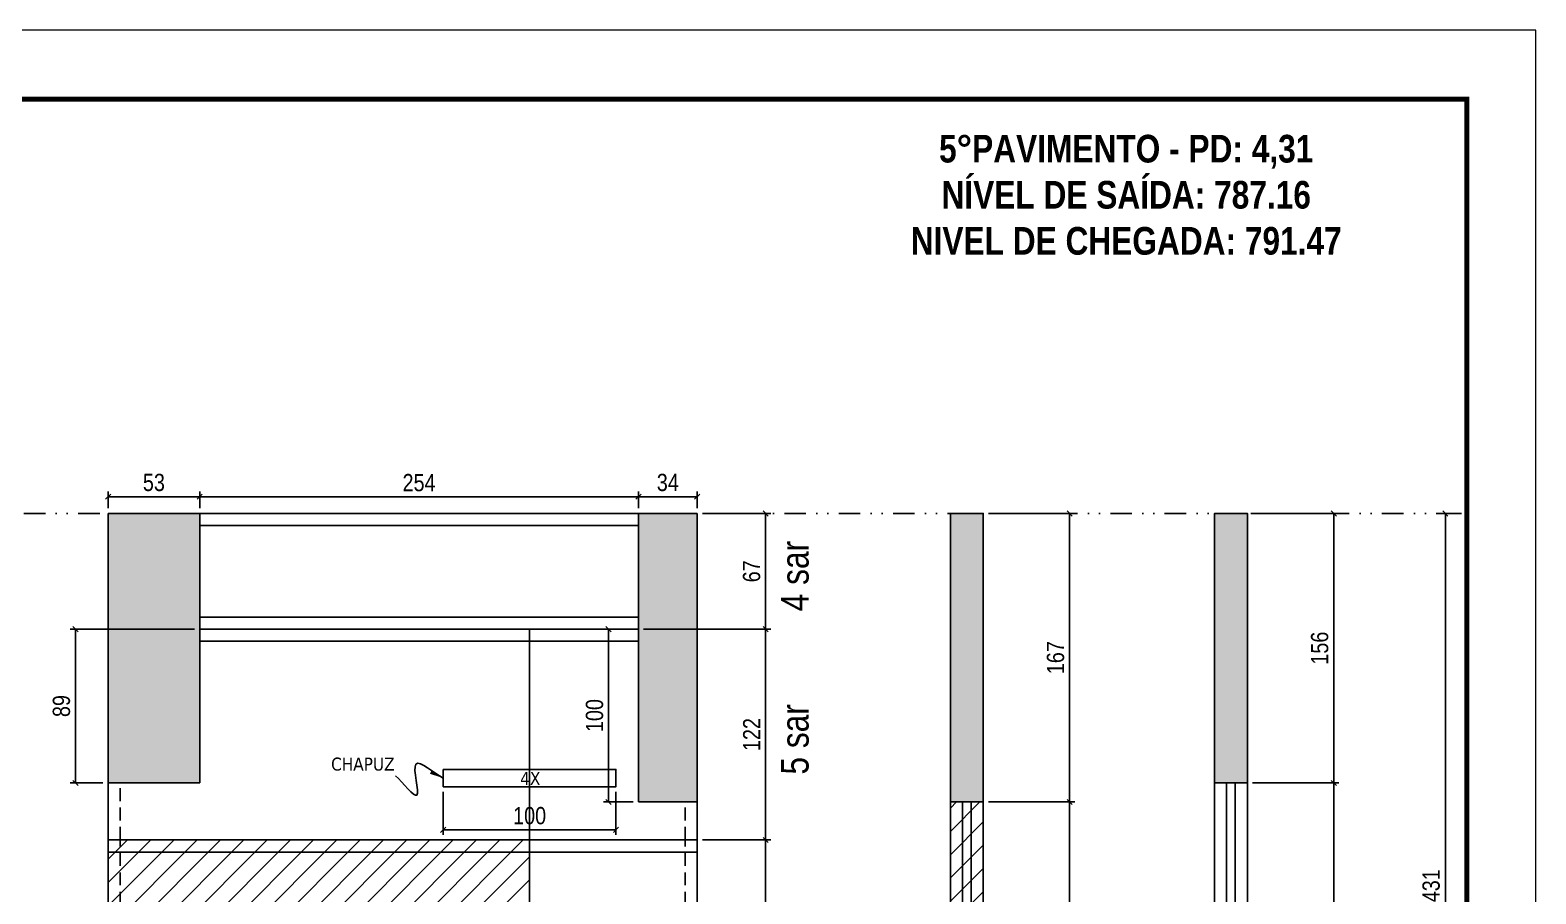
# Model space of a CAD drawing. Extents: x 14400 to 27878, y -21631 to 6985.
# Drawn here: x 16625 to 17497, y 742 to 1242 of the extents above; entities that cross this region are included whole.
import ezdxf

# ---------------------------------------------------------------- set-up
doc = ezdxf.new("R2010")
doc.units = 0
for name, pattern in [('DASHED', [0.75, 0.5, -0.25]), ('DIVIDE2', [0.625, 0.25, -0.125, 0, -0.125, 0, -0.125]), ('HIDDEN', [0.375, 0.25, -0.125])]:
    doc.linetypes.add(name, pattern=pattern)
for name, color, linetype in [('COTA', 241, 'Continuous'), ('NOMENCLATURA', 7, 'Continuous'), ('Nível', 160, 'Continuous'), ('Painéis', 200, 'Continuous'), ('SARR_2.2x10', 60, 'Continuous'), ('SARR_2.2x7', 40, 'Continuous'), ('Sarrafo de Pressão', 42, 'HIDDEN'), ('texto', 7, 'Continuous')]:
    doc.layers.add(name, color=color, linetype=linetype)
for name, color, linetype, lineweight in [('Folhas', 255, 'Continuous', 9), ('Hachura', 251, 'Continuous', 9), ('SARRAFO DE PRESSAO', 251, 'DASHED', 9)]:
    doc.layers.add(name, color=color, linetype=linetype, lineweight=lineweight)
doc.styles.add('ARIAL_NARROW', font='ARIALN.TTF', dxfattribs={"height": 0.2})
doc.styles.add('COTA TECNICA', font='techl___.ttf', dxfattribs={"height": 10})
doc.styles.add('ROMANC', font='techb___.ttf', dxfattribs={"height": 2.5})
doc.styles.get("Standard").update_dxf_attribs({"font": 'arial.ttf'})
doc.dimstyles.new('PAINEL', dxfattribs={"dimtxt": 10, "dimasz": 3, "dimexe": 3, "dimexo": 3, "dimgap": 3, "dimtad": 1, "dimdec": 1, "dimzin": 12, "dimdsep": 46, "dimtxsty": 'COTA TECNICA', "dimblk1": 'OBLIQUE', "dimblk2": 'OBLIQUE', "dimsah": 1, "dimcen": 0.9, "dimclrd": 4, "dimclre": 4, "dimclrt": 240, "dimadec": 1, "dimazin": 3, "dimtfac": 1, "dimtdec": 1, "dimtmove": 0, "dimatfit": 3, "dimfxl": 1, "dimtolj": 1, "dimtzin": 12, "dimarcsym": 0})
doc.dimstyles.get("Standard").update_dxf_attribs({"dimtxt": 0.18, "dimasz": 0.18, "dimexe": 0.18, "dimexo": 0.0625, "dimgap": 0.09, "dimtad": 0, "dimtih": 1, "dimtoh": 1, "dimdec": 4, "dimzin": 0, "dimdsep": 46, "dimtxsty": 'Standard', "dimcen": 0.09, "dimadec": 0, "dimazin": 0, "dimtfac": 1, "dimtdec": 4, "dimtofl": 0, "dimtmove": 0, "dimatfit": 3, "dimfxl": 1, "dimtolj": 1, "dimtzin": 0, "dimarcsym": 0})

# ---------------------------------------------------------------- blocks, each defined once
blk = doc.blocks.new('9999999999')
at = {"layer": 'Folhas'}
blk.add_lwpolyline([(98138.98, 34190.21), (99623.98, 34190.21), (99623.98, 35240.21), (98138.98, 35240.21)], close=True, dxfattribs=at)
at = {"layer": 'Folhas', "color": 30, "const_width": 3}
blk.add_lwpolyline([(98213.98, 34230.21), (99583.98, 34230.21), (99583.98, 35200.21), (98213.98, 35200.21)], close=True, dxfattribs=at)
blk = doc.blocks.new('_Oblique')
at = {"color": 0, "linetype": 'ByBlock', "lineweight": -2}
blk.add_line((-0.5, -0.5), (0.5, 0.5), dxfattribs=at)
blk = doc.blocks.new('*D1536')
at = {"layer": 'COTA', "color": 4, "lineweight": -2, "transparency": 16777216}
for p, q in [((17180.05, 962.13), (17230.04, 962.13)), ((17227.04, 795.13), (17227.04, 962.13)), ((17180.05, 795.13), (17230.04, 795.13))]:
    blk.add_line(p, q, dxfattribs=at)
at = {"layer": 'Defpoints', "color": 0, "transparency": 16777216}
for p in [(17177.05, 962.13), (17227.04, 962.13), (17177.05, 795.13)]:
    blk.add_point(p, dxfattribs=at)
at = {"layer": 'COTA', "color": 4, "lineweight": -2, "transparency": 16777216, "xscale": 3, "yscale": 3, "zscale": 3}
for p, rotation in [((17227.04, 962.13), 90), ((17227.04, 795.13), 270)]:
    blk.add_blockref('_Oblique', p, dxfattribs=dict(at, rotation=rotation))
at = {"layer": 'COTA', "color": 240, "transparency": 16777216, "insert": (17218.93, 878.63), "char_height": 10, "attachment_point": 5, "rotation": 90, "style": 'COTA TECNICA'}
blk.add_mtext('\\A1;167', dxfattribs=at)
blk = doc.blocks.new('*D1540')
at = {"layer": 'COTA', "color": 4, "lineweight": -2, "transparency": 16777216}
for p, q in [((17332.96, 962.13), (17382.95, 962.13)), ((17379.95, 806.13), (17379.95, 962.13)), ((17332.96, 806.13), (17382.95, 806.13))]:
    blk.add_line(p, q, dxfattribs=at)
at = {"layer": 'Defpoints', "color": 0, "transparency": 16777216}
for p in [(17329.96, 962.13), (17379.95, 962.13), (17329.96, 806.13)]:
    blk.add_point(p, dxfattribs=at)
at = {"layer": 'COTA', "color": 4, "lineweight": -2, "transparency": 16777216, "xscale": 3, "yscale": 3, "zscale": 3}
for p, rotation in [((17379.95, 962.13), 90), ((17379.95, 806.13), 270)]:
    blk.add_blockref('_Oblique', p, dxfattribs=dict(at, rotation=rotation))
at = {"layer": 'COTA', "color": 240, "transparency": 16777216, "insert": (17371.84, 884.13), "char_height": 10, "attachment_point": 5, "rotation": 90, "style": 'COTA TECNICA'}
blk.add_mtext('\\A1;156', dxfattribs=at)
blk = doc.blocks.new('*D1567')
at = {"layer": 'COTA', "color": 4, "lineweight": -2, "transparency": 16777216}
for p, q in [((17014.44, 773.13), (17054.08, 773.13)), ((17051.08, 655.13), (17051.08, 773.13)), ((17014.44, 655.13), (17054.08, 655.13))]:
    blk.add_line(p, q, dxfattribs=at)
at = {"layer": 'Defpoints', "color": 0, "transparency": 16777216}
for p in [(17011.44, 773.13), (17051.08, 773.13), (17011.44, 655.13)]:
    blk.add_point(p, dxfattribs=at)
at = {"layer": 'COTA', "color": 4, "lineweight": -2, "transparency": 16777216, "xscale": 3, "yscale": 3, "zscale": 3}
for p, rotation in [((17051.08, 773.13), 90), ((17051.08, 655.13), 270)]:
    blk.add_blockref('_Oblique', p, dxfattribs=dict(at, rotation=rotation))
at = {"layer": 'COTA', "color": 240, "transparency": 16777216, "insert": (17042.99, 714.13), "char_height": 10, "attachment_point": 5, "rotation": 90, "style": 'COTA TECNICA'}
blk.add_mtext('\\A1;118', dxfattribs=at)
blk = doc.blocks.new('*D1569')
at = {"layer": 'COTA', "color": 4, "lineweight": -2, "transparency": 16777216}
for p, q in [((17180.05, 795.13), (17230.04, 795.13)), ((17227.04, 795.13), (17227.04, 647.13)), ((17180.05, 647.13), (17230.04, 647.13))]:
    blk.add_line(p, q, dxfattribs=at)
at = {"layer": 'Defpoints', "color": 0, "transparency": 16777216}
for p in [(17177.05, 795.13), (17177.05, 647.13), (17227.04, 647.13)]:
    blk.add_point(p, dxfattribs=at)
at = {"layer": 'COTA', "color": 4, "lineweight": -2, "transparency": 16777216, "xscale": 3, "yscale": 3, "zscale": 3}
for p, rotation in [((17227.04, 795.13), 90), ((17227.04, 647.13), 270)]:
    blk.add_blockref('_Oblique', p, dxfattribs=dict(at, rotation=rotation))
at = {"layer": 'COTA', "color": 240, "transparency": 16777216, "insert": (17218.94, 721.13), "char_height": 10, "attachment_point": 5, "rotation": 90, "style": 'COTA TECNICA'}
blk.add_mtext('\\A1;148', dxfattribs=at)
blk = doc.blocks.new('*D1570')
at = {"layer": 'COTA', "color": 4, "lineweight": -2, "transparency": 16777216}
for p, q in [((17332.96, 806.13), (17382.95, 806.13)), ((17379.95, 806.13), (17379.95, 647.13)), ((17332.96, 647.13), (17382.95, 647.13))]:
    blk.add_line(p, q, dxfattribs=at)
at = {"layer": 'Defpoints', "color": 0, "transparency": 16777216}
for p in [(17329.96, 806.13), (17329.96, 647.13), (17379.95, 647.13)]:
    blk.add_point(p, dxfattribs=at)
at = {"layer": 'COTA', "color": 4, "lineweight": -2, "transparency": 16777216, "xscale": 3, "yscale": 3, "zscale": 3}
for p, rotation in [((17379.95, 806.13), 90), ((17379.95, 647.13), 270)]:
    blk.add_blockref('_Oblique', p, dxfattribs=dict(at, rotation=rotation))
at = {"layer": 'COTA', "color": 240, "transparency": 16777216, "insert": (17371.81, 726.63), "char_height": 10, "attachment_point": 5, "rotation": 90, "style": 'COTA TECNICA'}
blk.add_mtext('\\A1;159', dxfattribs=at)
blk = doc.blocks.new('*D3947')
at = {"layer": 'COTA', "color": 4, "lineweight": -2, "transparency": 16777216}
for p, q in [((17453.97, 962.13), (17441.59, 962.13)), ((17444.59, 531.13), (17444.59, 962.13)), ((17453.97, 531.13), (17441.59, 531.13))]:
    blk.add_line(p, q, dxfattribs=at)
at = {"layer": 'Defpoints', "color": 0, "transparency": 16777216}
for p in [(17444.59, 962.13), (17456.97, 962.13), (17456.97, 531.13)]:
    blk.add_point(p, dxfattribs=at)
at = {"layer": 'COTA', "color": 4, "lineweight": -2, "transparency": 16777216, "xscale": 3, "yscale": 3, "zscale": 3}
for p, rotation in [((17444.59, 962.13), 90), ((17444.59, 531.13), 270)]:
    blk.add_blockref('_Oblique', p, dxfattribs=dict(at, rotation=rotation))
at = {"layer": 'COTA', "color": 240, "transparency": 16777216, "insert": (17436.37, 746.63), "char_height": 10, "attachment_point": 5, "rotation": 90, "style": 'COTA TECNICA'}
blk.add_mtext('\\A1;431', dxfattribs=at)
blk = doc.blocks.new('*D3956')
at = {"layer": 'COTA', "color": 4, "lineweight": -2, "transparency": 16777216}
for p, q in [((16980.44, 895.13), (17054.08, 895.13)), ((17051.08, 773.13), (17051.08, 895.13)), ((17014.44, 773.13), (17054.08, 773.13))]:
    blk.add_line(p, q, dxfattribs=at)
at = {"layer": 'Defpoints', "color": 0, "transparency": 16777216}
for p in [(16977.44, 895.13), (17051.08, 895.13), (17011.44, 773.13)]:
    blk.add_point(p, dxfattribs=at)
at = {"layer": 'COTA', "color": 4, "lineweight": -2, "transparency": 16777216, "xscale": 3, "yscale": 3, "zscale": 3}
for p, rotation in [((17051.08, 895.13), 90), ((17051.08, 773.13), 270)]:
    blk.add_blockref('_Oblique', p, dxfattribs=dict(at, rotation=rotation))
at = {"layer": 'COTA', "color": 240, "transparency": 16777216, "insert": (17043.02, 834.13), "char_height": 10, "attachment_point": 5, "rotation": 90, "style": 'COTA TECNICA'}
blk.add_mtext('\\A1;122', dxfattribs=at)
blk = doc.blocks.new('*D3957')
at = {"layer": 'COTA', "color": 4, "lineweight": -2, "transparency": 16777216}
for p, q in [((17014.44, 962.13), (17054.08, 962.13)), ((17051.08, 895.13), (17051.08, 962.13)), ((16980.44, 895.13), (17054.08, 895.13))]:
    blk.add_line(p, q, dxfattribs=at)
at = {"layer": 'Defpoints', "color": 0, "transparency": 16777216}
for p in [(17011.44, 962.13), (17051.08, 962.13), (16977.44, 895.13)]:
    blk.add_point(p, dxfattribs=at)
at = {"layer": 'COTA', "color": 4, "lineweight": -2, "transparency": 16777216, "xscale": 3, "yscale": 3, "zscale": 3}
for p, rotation in [((17051.08, 962.13), 90), ((17051.08, 895.13), 270)]:
    blk.add_blockref('_Oblique', p, dxfattribs=dict(at, rotation=rotation))
at = {"layer": 'COTA', "color": 240, "transparency": 16777216, "insert": (17042.98, 928.63), "char_height": 10, "attachment_point": 5, "rotation": 90, "style": 'COTA TECNICA'}
blk.add_mtext('\\A1;67', dxfattribs=at)
blk = doc.blocks.new('*D3958')
at = {"layer": 'COTA', "color": 4, "lineweight": -2, "transparency": 16777216}
for p, q in [((16670.44, 965.13), (16670.44, 974.78)), ((16723.44, 971.78), (16670.44, 971.78)), ((16723.44, 965.13), (16723.44, 974.78))]:
    blk.add_line(p, q, dxfattribs=at)
at = {"layer": 'Defpoints', "color": 0, "transparency": 16777216}
for p in [(16670.44, 971.78), (16670.44, 962.13), (16723.44, 962.13)]:
    blk.add_point(p, dxfattribs=at)
at = {"layer": 'COTA', "color": 4, "lineweight": -2, "transparency": 16777216, "xscale": 3, "yscale": 3, "zscale": 3, "rotation": 180}
blk.add_blockref('_Oblique', (16670.44, 971.78), dxfattribs=at)
at = {"layer": 'COTA', "color": 4, "lineweight": -2, "transparency": 16777216, "xscale": 3, "yscale": 3, "zscale": 3}
blk.add_blockref('_Oblique', (16723.44, 971.78), dxfattribs=at)
at = {"layer": 'COTA', "color": 240, "transparency": 16777216, "insert": (16696.94, 980), "char_height": 10, "attachment_point": 5, "style": 'COTA TECNICA'}
blk.add_mtext('\\A1;53', dxfattribs=at)
blk = doc.blocks.new('*D3959')
at = {"layer": 'COTA', "color": 4, "lineweight": -2, "transparency": 16777216}
for p, q in [((16723.44, 965.13), (16723.44, 974.78)), ((16723.44, 971.78), (16977.44, 971.78)), ((16977.44, 965.13), (16977.44, 974.78))]:
    blk.add_line(p, q, dxfattribs=at)
at = {"layer": 'Defpoints', "color": 0, "transparency": 16777216}
for p in [(16977.44, 971.78), (16723.44, 962.13), (16977.44, 962.13)]:
    blk.add_point(p, dxfattribs=at)
at = {"layer": 'COTA', "color": 4, "lineweight": -2, "transparency": 16777216, "xscale": 3, "yscale": 3, "zscale": 3, "rotation": 180}
blk.add_blockref('_Oblique', (16723.44, 971.78), dxfattribs=at)
at = {"layer": 'COTA', "color": 4, "lineweight": -2, "transparency": 16777216, "xscale": 3, "yscale": 3, "zscale": 3}
blk.add_blockref('_Oblique', (16977.44, 971.78), dxfattribs=at)
at = {"layer": 'COTA', "color": 240, "transparency": 16777216, "insert": (16850.44, 979.89), "char_height": 10, "attachment_point": 5, "style": 'COTA TECNICA'}
blk.add_mtext('\\A1;254', dxfattribs=at)
blk = doc.blocks.new('*D3960')
at = {"layer": 'COTA', "color": 4, "lineweight": -2, "transparency": 16777216}
for p, q in [((16977.44, 965.13), (16977.44, 974.78)), ((17011.44, 971.78), (16977.44, 971.78)), ((17011.44, 965.13), (17011.44, 974.78))]:
    blk.add_line(p, q, dxfattribs=at)
at = {"layer": 'Defpoints', "color": 0, "transparency": 16777216}
for p in [(16977.44, 971.78), (16977.44, 962.13), (17011.44, 962.13)]:
    blk.add_point(p, dxfattribs=at)
at = {"layer": 'COTA', "color": 4, "lineweight": -2, "transparency": 16777216, "xscale": 3, "yscale": 3, "zscale": 3, "rotation": 180}
blk.add_blockref('_Oblique', (16977.44, 971.78), dxfattribs=at)
at = {"layer": 'COTA', "color": 4, "lineweight": -2, "transparency": 16777216, "xscale": 3, "yscale": 3, "zscale": 3}
blk.add_blockref('_Oblique', (17011.44, 971.78), dxfattribs=at)
at = {"layer": 'COTA', "color": 240, "transparency": 16777216, "insert": (16994.44, 980), "char_height": 10, "attachment_point": 5, "style": 'COTA TECNICA'}
blk.add_mtext('\\A1;34', dxfattribs=at)
blk = doc.blocks.new('*D3961')
at = {"layer": 'COTA', "color": 4, "lineweight": -2, "transparency": 16777216}
for p, q in [((16720.44, 895.13), (16648.54, 895.13)), ((16651.54, 806.13), (16651.54, 895.13)), ((16667.44, 806.13), (16648.54, 806.13))]:
    blk.add_line(p, q, dxfattribs=at)
at = {"layer": 'Defpoints', "color": 0, "transparency": 16777216}
for p in [(16651.54, 895.13), (16723.44, 895.13), (16670.44, 806.13)]:
    blk.add_point(p, dxfattribs=at)
at = {"layer": 'COTA', "color": 4, "lineweight": -2, "transparency": 16777216, "xscale": 3, "yscale": 3, "zscale": 3}
for p, rotation in [((16651.54, 895.13), 90), ((16651.54, 806.13), 270)]:
    blk.add_blockref('_Oblique', p, dxfattribs=dict(at, rotation=rotation))
at = {"layer": 'COTA', "color": 240, "transparency": 16777216, "insert": (16643.44, 850.63), "char_height": 10, "attachment_point": 5, "rotation": 90, "style": 'COTA TECNICA'}
blk.add_mtext('\\A1;89', dxfattribs=at)
blk = doc.blocks.new('*D3962')
at = {"layer": 'COTA', "color": 4, "lineweight": -2, "transparency": 16777216}
for p, q in [((16974.44, 895.13), (16957.16, 895.13)), ((16960.16, 795.13), (16960.16, 895.13)), ((16974.44, 795.13), (16957.16, 795.13))]:
    blk.add_line(p, q, dxfattribs=at)
at = {"layer": 'Defpoints', "color": 0, "transparency": 16777216}
for p in [(16960.16, 895.13), (16977.44, 895.13), (16977.44, 795.13)]:
    blk.add_point(p, dxfattribs=at)
at = {"layer": 'COTA', "color": 4, "lineweight": -2, "transparency": 16777216, "xscale": 3, "yscale": 3, "zscale": 3}
for p, rotation in [((16960.16, 895.13), 90), ((16960.16, 795.13), 270)]:
    blk.add_blockref('_Oblique', p, dxfattribs=dict(at, rotation=rotation))
at = {"layer": 'COTA', "color": 240, "transparency": 16777216, "insert": (16952.06, 845.13), "char_height": 10, "attachment_point": 5, "rotation": 90, "style": 'COTA TECNICA'}
blk.add_mtext('\\A1;100', dxfattribs=at)
blk = doc.blocks.new('*D3963')
at = {"layer": 'COTA', "color": 4, "linetype": 'ByBlock', "lineweight": -2, "transparency": 16777216}
for p, q in [((16864.44, 800.96), (16864.44, 776.03)), ((16964.44, 800.96), (16964.44, 776.03)), ((16964.44, 779.03), (16864.44, 779.03))]:
    blk.add_line(p, q, dxfattribs=at)
at = {"layer": 'Defpoints', "color": 0, "linetype": 'ByBlock', "transparency": 16777216}
for p in [(16864.44, 803.96), (16964.44, 803.96), (16864.44, 779.03)]:
    blk.add_point(p, dxfattribs=at)
at = {"layer": 'COTA', "color": 4, "linetype": 'ByBlock', "lineweight": -2, "transparency": 16777216, "xscale": 3, "yscale": 3, "zscale": 3, "rotation": 180}
blk.add_blockref('_Oblique', (16864.44, 779.03), dxfattribs=at)
at = {"layer": 'COTA', "color": 4, "linetype": 'ByBlock', "lineweight": -2, "transparency": 16777216, "xscale": 3, "yscale": 3, "zscale": 3}
blk.add_blockref('_Oblique', (16964.44, 779.03), dxfattribs=at)
at = {"layer": 'COTA', "color": 240, "linetype": 'ByBlock', "transparency": 16777216, "insert": (16914.44, 787.14), "char_height": 10, "attachment_point": 5, "style": 'COTA TECNICA'}
blk.add_mtext('\\A1;100', dxfattribs=at)

msp = doc.modelspace()

# ---------------------------------------------------------------- hatches: boundary and pattern name
at = {"layer": 'COTA'}
h = msp.add_hatch(dxfattribs=at)
h.set_pattern_fill('AR-CONC', color=256, scale=0.03)
h.paths.add_polyline_path([(16670.44, 806.13), (16723.44, 806.13), (16723.44, 962.13), (16670.44, 962.13)])
h = msp.add_hatch(dxfattribs=at)
h.set_pattern_fill('AR-CONC', color=256, scale=0.03)
h.set_pattern_definition([(50, (10, 0), (5.4655401, -0.4781726), [0.5715, -6.2865]), (355, (10, 0), (-1.0573026, 5.7317054), [0.4572, -5.0292175]), (100.451445, (10.4555, -0.04), (4.4082374, 5.2535326), [0.4857003, -5.3427073]), (46.1842, (10, 1.524), (8.1323712, -1.2612698), [0.85725, -9.42975]), (96.63556, (10.678, 1.419), (7.122124, 7.4227837), [0.7285507, -8.0140682]), (351.18415, (10, 1.524), (7.122124, 7.4227837), [0.685799, -7.543792]), (21, (10.762, 1.143), (4.5484317, -3.067956), [0.5715, -6.2865]), (326, (10.762, 1.143), (1.8540609, 5.525639), [0.4572, -5.0292]), (71.451445, (11.141, 0.8873), (6.4024926, 2.457683), [0.4857003, -5.3426981]), (37.5, (10, 0), (0.0926581, 2.53665117), [0, -4.96824, 0, -5.1054, 0, -5.04825]), (7.5, (10, 0), (2.00458988, 3.00541724), [0, -2.91084, 0, -4.85394, 0, -1.92405]), (327.5, (8.3007, 0), (4.06771786, -0.17186232), [0, -1.905, 0, -5.9436, 0, -7.8867]), (317.5, (7.5387, 0), (4.44387544, 0.7627947), [0, -2.4765, 0, -3.94716, 0, -5.6007])])
h.paths.add_polyline_path([(16977.44, 795.13), (17011.44, 795.13), (17011.44, 962.13), (16977.44, 962.13)])
h = msp.add_hatch(dxfattribs=at)
h.set_pattern_fill('AR-CONC', color=256, scale=0.03)
h.set_pattern_definition([(50, (-3183.5, 251), (5.4655401, -0.4781726), [0.5715, -6.2865]), (355, (-3183.5, 251), (-1.0573026, 5.7317054), [0.4572, -5.0292175]), (100.451445, (-3183.0445, 250.96), (4.4082374, 5.2535326), [0.4857003, -5.3427073]), (46.1842, (-3183.5, 252.524), (8.1323712, -1.2612698), [0.85725, -9.42975]), (96.635558, (-3182.822, 252.419), (7.122124, 7.4227837), [0.7285507, -8.0140682]), (351.18415, (-3183.5, 252.524), (7.122124, 7.4227837), [0.685799, -7.543792]), (21, (-3182.738, 252.143), (4.5484317, -3.0679559), [0.5715, -6.2865]), (326, (-3182.738, 252.143), (1.8540609, 5.525639), [0.4572, -5.0292]), (71.451445, (-3182.359, 251.8873), (6.4024926, 2.457683), [0.4857003, -5.3426981]), (37.5, (-3183.5, 251), (0.0926581, 2.53665117), [0, -4.96824, 0, -5.1054, 0, -5.04825]), (7.5, (-3183.5, 251), (2.00458988, 3.00541724), [0, -2.91084, 0, -4.85394, 0, -1.92405]), (327.5, (-3185.1993, 251), (4.06771786, -0.17186232), [0, -1.905, 0, -5.9436, 0, -7.8867]), (317.5, (-3185.9613, 251), (4.44387544, 0.7627947), [0, -2.4765, 0, -3.94716, 0, -5.6007])])
h.paths.add_polyline_path([(17177.05, 962.13), (17158.05, 962.13), (17158.05, 795.13), (17177.05, 795.13)])
h = msp.add_hatch(dxfattribs=at)
h.set_pattern_fill('AR-CONC', color=256, scale=0.03)
h.set_pattern_definition([(50, (-3030.584, 251), (5.4655401, -0.4781726), [0.5715, -6.2865]), (355, (-3030.584, 251), (-1.0573026, 5.7317054), [0.4572, -5.0292175]), (100.451445, (-3030.1285, 250.96), (4.4082374, 5.2535326), [0.4857003, -5.3427073]), (46.1842, (-3030.584, 252.524), (8.1323712, -1.2612698), [0.85725, -9.42975]), (96.635558, (-3029.906, 252.419), (7.122124, 7.4227837), [0.7285507, -8.0140682]), (351.18415, (-3030.584, 252.524), (7.122124, 7.4227837), [0.685799, -7.543792]), (21, (-3029.822, 252.143), (4.5484317, -3.0679559), [0.5715, -6.2865]), (326, (-3029.822, 252.143), (1.8540609, 5.525639), [0.4572, -5.0292]), (71.451445, (-3029.443, 251.8873), (6.4024926, 2.457683), [0.4857003, -5.3426981]), (37.5, (-3030.584, 251), (0.0926581, 2.53665117), [0, -4.96824, 0, -5.1054, 0, -5.04825]), (7.5, (-3030.584, 251), (2.00458988, 3.00541724), [0, -2.91084, 0, -4.85394, 0, -1.92405]), (327.5, (-3032.2832, 251), (4.06771786, -0.17186232), [0, -1.905, 0, -5.9436, 0, -7.8867]), (317.5, (-3033.0452, 251), (4.44387544, 0.7627947), [0, -2.4765, 0, -3.94716, 0, -5.6007])])
h.paths.add_polyline_path([(17329.96, 962.13), (17310.96, 962.13), (17310.96, 806.13), (17329.96, 806.13)])
at = {"layer": 'Hachura', "linetype": 'ByBlock'}
h = msp.add_hatch(dxfattribs=at)
h.set_pattern_fill('ANSI31', color=256, scale=3)
h.paths.add_polyline_path([(16415.15, 771.13), (16171.15, 771.13), (16171.15, 655.13), (16415.15, 655.13)])
h.paths.add_polyline_path([(16415.15, 655.13), (16171.15, 655.13), (16171.15, 533.13), (16415.15, 533.13)])
h.paths.add_polyline_path([(16914.44, 773.13), (16670.44, 773.13), (16670.44, 655.13), (16914.44, 655.13)])
h.paths.add_polyline_path([(16914.44, 655.13), (16670.44, 655.13), (16670.44, 533.13), (16914.44, 533.13)])
h.paths.add_polyline_path([(17177.05, 647.13), (17158.05, 647.13), (17158.05, 533.13), (17177.05, 533.13)])
h.paths.add_polyline_path([(17177.05, 795.13), (17158.05, 795.13), (17158.05, 647.13), (17177.05, 647.13)])
h.paths.add_polyline_path([(17329.96, 647.13), (17310.96, 647.13), (17310.96, 533.13), (17329.96, 533.13)])

# ---------------------------------------------------------------- linework, layer by layer
at = {"layer": 'COTA'}
for p, q in [((16670.44, 806.13), (16670.44, 962.13)), ((16670.44, 962.13), (16723.44, 962.13)), ((17011.44, 962.13), (16977.44, 962.13)), ((17011.44, 795.13), (17011.44, 962.13))]:
    msp.add_line(p, q, dxfattribs=at)
for points in [[(17158.05, 795.13), (17177.05, 795.13), (17177.05, 962.13), (17158.05, 962.13)], [(17310.96, 806.13), (17329.96, 806.13), (17329.96, 962.13), (17310.96, 962.13)]]:
    msp.add_lwpolyline(points, close=True, dxfattribs=at)
at = {"layer": 'Nível', "color": 4, "linetype": 'DIVIDE2', "ltscale": 50}
msp.add_line((16086.97, 962.13), (17456.97, 962.13), dxfattribs=at)
at = {"layer": 'Painéis'}
for p, q in [((16723.44, 962.13), (16977.44, 962.13)), ((16723.44, 962.13), (16723.44, 806.13)), ((16977.44, 795.13), (16977.44, 962.13)), ((16723.44, 895.13), (16977.44, 895.13)), ((16914.44, 895.13), (16914.44, 533.13)), ((16670.44, 806.13), (16670.44, 533.13)), ((16670.44, 806.13), (16723.44, 806.13)), ((16977.44, 795.13), (17011.44, 795.13)), ((17011.44, 533.13), (17011.44, 795.13)), ((16670.44, 773.13), (17011.44, 773.13))]:
    msp.add_line(p, q, dxfattribs=at)
for points in [[(17310.96, 647.13), (17329.96, 647.13), (17329.96, 806.13), (17310.96, 806.13)], [(17158.05, 647.13), (17177.05, 647.13), (17177.05, 795.13), (17158.05, 795.13)]]:
    msp.add_lwpolyline(points, close=True, dxfattribs=at)
at = {"layer": 'SARR_2.2x10'}
msp.add_lwpolyline([(16864.44, 813.96), (16964.44, 813.96), (16964.44, 803.96), (16864.44, 803.96)], close=True, dxfattribs=at)
at = {"layer": 'SARR_2.2x7'}
for p, q in [((16723.44, 955.13), (16977.44, 955.13)), ((16723.44, 902.13), (16977.44, 902.13)), ((16723.44, 888.13), (16914.44, 888.13)), ((16914.44, 888.13), (16977.44, 888.13)), ((17317.96, 647.13), (17317.96, 806.13)), ((17322.96, 647.13), (17322.96, 806.13)), ((17165.05, 647.13), (17165.05, 795.13)), ((17170.05, 647.13), (17170.05, 795.13)), ((16670.44, 766.13), (16914.44, 766.13)), ((16914.44, 766.13), (17011.44, 766.13))]:
    msp.add_line(p, q, dxfattribs=at)
at = {"layer": 'Sarrafo de Pressão', "ltscale": 30}
for p, q in [((16677.44, 773.13), (16677.44, 806.13)), ((17004.44, 773.13), (17004.44, 795.13)), ((16677.44, 533.13), (16677.44, 773.13)), ((17004.44, 533.13), (17004.44, 773.13))]:
    msp.add_line(p, q, dxfattribs=at)

# ---------------------------------------------------------------- block references
at = {"layer": 'SARRAFO DE PRESSAO', "color": 6, "linetype": 'ByBlock'}
msp.add_blockref('9999999999', (-82127.01, -33998.35), dxfattribs=at)

# ---------------------------------------------------------------- texts
at = {"layer": 'NOMENCLATURA', "style": 'ARIAL_NARROW'}
for s, p in [('4 sar', (17075.96, 905.48)), ('5 sar', (17075.96, 810.98))]:
    msp.add_text(s, height=16, rotation=90, dxfattribs=at).set_placement(p)
at = {"layer": 'NOMENCLATURA', "color": 2, "insert": (17259.81, 1207.91), "char_height": 16, "attachment_point": 2, "style": 'ROMANC'}
msp.add_mtext_dynamic_manual_height_columns('\\P5°PAVIMENTO - PD: 4,31\\PNÍVEL DE SAÍDA: 787.16\\PNIVEL DE CHEGADA: 791.47', width=432.3511, gutter_width=1, heights=[0], dxfattribs=at)
at = {"layer": 'texto', "color": 0, "char_height": 7.5, "attachment_point": 5}
for s, insert in [('{\\fTahoma|b0|i0|c0|p34;\\C4;CHAPUZ}', (16817.89, 816.97)), ('{\\fTahoma|b0|i0|c0|p34;\\C4;4X}', (16914.83, 808.67))]:
    msp.add_mtext(s, dxfattribs=dict(at, insert=insert))

# ---------------------------------------------------------------- dimensions: what is measured, and where the dimension line sits
at = {"layer": 'COTA'}
for base, p1, p2, picture, middle in [((16670.44, 971.78), (16723.44, 962.13), (16670.44, 962.13), '*D3958', (16696.94, 980)), ((16977.44, 971.78), (16723.44, 962.13), (16977.44, 962.13), '*D3959', (16850.44, 979.89)), ((16977.44, 971.78), (17011.44, 962.13), (16977.44, 962.13), '*D3960', (16994.44, 980))]:
    dim = msp.add_linear_dim(base=base, p1=p1, p2=p2, dimstyle='PAINEL', dxfattribs=at)
    dim.commit()
    dim.dimension.update_dxf_attribs({"geometry": picture, "text_midpoint": middle})
dim = msp.add_linear_dim(base=(17051.08, 962.13), p1=(16977.44, 895.13), p2=(17011.44, 962.13), angle=90, dimstyle='PAINEL', override={"dimtmove": 1}, dxfattribs=at)
dim.commit()
dim.dimension.update_dxf_attribs({"geometry": '*D3957', "text_midpoint": (17042.98, 928.63)})
for base, p1, p2, picture, middle in [((17227.04, 962.13), (17177.05, 795.13), (17177.05, 962.13), '*D1536', (17218.93, 878.63)), ((17379.95, 962.13), (17329.96, 806.13), (17329.96, 962.13), '*D1540', (17371.84, 884.13)), ((17444.59, 962.13), (17456.97, 531.13), (17456.97, 962.13), '*D3947', (17436.37, 746.63)), ((16651.54, 895.13), (16670.44, 806.13), (16723.44, 895.13), '*D3961', (16643.44, 850.63)), ((16960.16, 895.13), (16977.44, 795.13), (16977.44, 895.13), '*D3962', (16952.06, 845.13)), ((17051.08, 895.13), (17011.44, 773.13), (16977.44, 895.13), '*D3956', (17043.02, 834.13)), ((17379.95, 647.13), (17329.96, 806.13), (17329.96, 647.13), '*D1570', (17371.81, 726.63)), ((17227.04, 647.13), (17177.05, 795.13), (17177.05, 647.13), '*D1569', (17218.94, 721.13)), ((17051.08, 773.13), (17011.44, 655.13), (17011.44, 773.13), '*D1567', (17042.99, 714.13))]:
    dim = msp.add_linear_dim(base=base, p1=p1, p2=p2, angle=90, dimstyle='PAINEL', dxfattribs=at)
    dim.commit()
    dim.dimension.update_dxf_attribs({"geometry": picture, "text_midpoint": middle})
at = {"layer": 'COTA', "linetype": 'ByBlock'}
dim = msp.add_linear_dim(base=(16864.44, 779.03), p1=(16964.44, 803.96), p2=(16864.44, 803.96), dimstyle='PAINEL', dxfattribs=at)
dim.commit()
dim.dimension.update_dxf_attribs({"geometry": '*D3963', "text_midpoint": (16914.44, 787.14)})

# ---------------------------------------------------------------- leaders
at = {"layer": 'COTA', "path_type": 1}
msp.add_leader([(16864.44, 808.96), (16848.66, 816.97), (16849.24, 799.11), (16836.81, 810.25)], dimstyle='Standard', override={"dimasz": 8}, dxfattribs=at)

doc.saveas('drawing.dxf')
